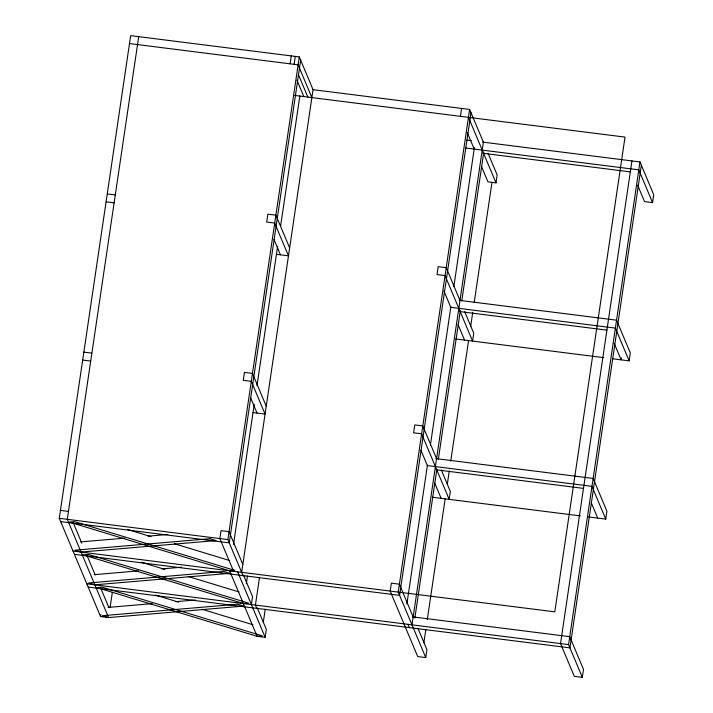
<?xml version="1.0" encoding="UTF-8"?>
<svg xmlns="http://www.w3.org/2000/svg" width="713" height="713" viewBox="0 0 713 713"><rect width="100%" height="100%" fill="white"/><g stroke="black" fill="none" stroke-linecap="round" stroke-linejoin="round"><path stroke-width="1.07" d="M138.705 36.666L67.298 519.314L108.599 617.574L102.431 615.702L237.393 604.223L243.561 606.095L108.599 617.574L100.569 616.558L59.268 518.306L130.675 35.65L299.291 56.924L313.052 89.678L241.654 572.334M100.569 616.558L100.863 614.579M110.069 607.663L112.351 592.245M290.084 63.822L291.26 55.917M294.104 64.33L295.271 56.416M243.026 575.605L227.884 539.581L299.291 56.924M300.663 60.204L229.256 542.86L60.641 521.577M233.516 544.367L254.22 404.423M256.992 385.688L277.598 246.404M280.637 225.905L299.87 95.872M246.306 583.733L247.447 576.015M251.404 604.579L252.571 596.665L243.534 575.168M259.496 577.539L255.414 605.087L256.796 608.358M263.275 622.502L265.227 609.285M229.604 570.81L234.8 570.373L74.526 521.64L69.33 522.076L229.604 570.81L257.143 636.317L262.331 635.88L102.057 587.147L96.87 587.583L257.143 636.317L265.174 637.333L266.341 629.419L257.304 607.922M460.429 116.335L461.596 108.421M313.132 89.686L469.626 109.437L398.219 592.093L425.759 657.591L417.729 656.584L390.189 591.077L391.366 583.163L399.387 584.179L413.157 616.932M471.008 112.707L399.601 595.364L74.41 554.331M406.891 603.991L427.435 465.143M430.367 445.313L450.91 306.465M453.842 286.635L474.386 147.787M411.989 624.838L483.396 142.19L469.626 109.437M414.832 618.198L436.837 469.439M438.308 459.52L460.313 310.752M461.783 300.841L483.797 152.074M423.861 642.769L425.813 629.552M427.283 619.633L445.206 498.476M447.327 484.154L449.279 470.936M450.75 461.026L468.512 340.957M470.633 326.643L472.746 312.321M474.216 302.41L491.979 182.341M425.759 657.591L426.927 649.686L417.889 628.189M481.507 166.486L487.959 181.842L495.99 182.849L497.166 174.935L488.129 153.447M631.941 160.933L560.534 643.581L574.295 676.334L582.325 677.35L583.501 669.436L569.732 636.682L412.444 616.843M582.325 677.35L568.564 644.597L639.962 161.94L482.683 142.101M641.344 165.22L569.937 647.876L88.18 587.084M621.415 357.864L621.121 359.842L614.241 343.47M588.065 516.872L605.738 519.1L606.915 511.194L593.145 478.441L435.857 458.593M612.574 358.764L629.151 360.858L630.319 352.944L616.558 320.19L459.27 300.342M637.654 185.22L644.534 201.592L652.564 202.608L653.732 194.694L639.962 161.94M80.498 541.907L124.748 538.146M147.974 536.167L167.885 534.474M94.259 574.66L138.509 570.899M161.744 568.921L181.655 567.227M108.028 607.414L152.279 603.644M175.514 601.674L195.424 599.981M129.499 43.564L298.114 64.838L311.884 97.592M294.647 95.417L625.025 137.101L554.794 611.843L73.038 551.06M466.863 140.105L471.275 140.657M465.322 147.965L638.795 169.854L652.564 202.608M482.888 153.286L630.274 171.878M107.262 193.9L115.292 194.907M106.085 201.806L114.116 202.822M276.43 254.318L288.471 255.842L274.701 223.089L266.68 222.073L267.847 214.158L275.878 215.174L289.647 247.928M459.475 311.528L606.861 330.128M455.678 338.969L603.742 357.65M83.849 352.142L91.879 353.158M82.681 360.056L90.711 361.072M253.017 412.569L265.058 414.084L251.297 381.33L243.267 380.323L244.434 372.409L252.464 373.425L266.234 406.169M436.062 469.778L583.448 488.378M432.265 497.211L580.329 515.9M60.436 510.392L68.466 511.408M59.268 518.306L227.884 539.581M86.799 583.813L568.564 644.597M127.707 529.536L151.058 536.639M174.409 543.743L229.595 560.525M141.468 562.29L164.819 569.393M188.17 576.496L239.122 591.986M155.238 595.043L178.589 602.146M201.939 609.241L252.892 624.74M629.151 360.858L615.381 328.105L450.785 307.33L443.896 290.957M468.459 117.351L495.99 182.849M467.309 132.707L474.198 149.088M605.738 519.1L591.968 486.346L427.372 465.58L420.92 450.224M591.255 502.736L597.708 518.093M459.983 300.431L446.213 267.678L438.183 266.671L437.016 274.585L445.046 275.592L472.576 341.099L473.753 333.185L464.716 311.697M458.094 324.736L464.546 340.083M298.408 74.571L307.873 97.084M296.973 80.204L303.854 96.576M436.57 458.682L422.8 425.928L414.77 424.912L413.602 432.827L421.633 433.843L449.172 499.35L450.34 491.435L441.302 469.938M434.689 482.977L441.142 498.334M273.988 239.47L280.441 254.826M407.97 624.338L409.351 627.609M250.575 397.72L257.028 413.077M242.821 564.42L229.051 531.666L221.021 530.659L219.854 538.565L233.623 571.318M237.634 571.826L265.174 637.333M73.198 522.665L81.808 543.137M86.968 555.418L95.141 574.865M100.738 588.172L108.911 607.619M209.863 538.716L74.901 550.195L81.059 552.067L216.021 540.588L209.863 538.716M88.287 554.393L83.1 554.83L243.374 603.563L248.561 603.127L88.287 554.393M223.624 571.47L88.67 582.949L94.829 584.82L229.791 573.341L223.624 571.47"/></g></svg>
